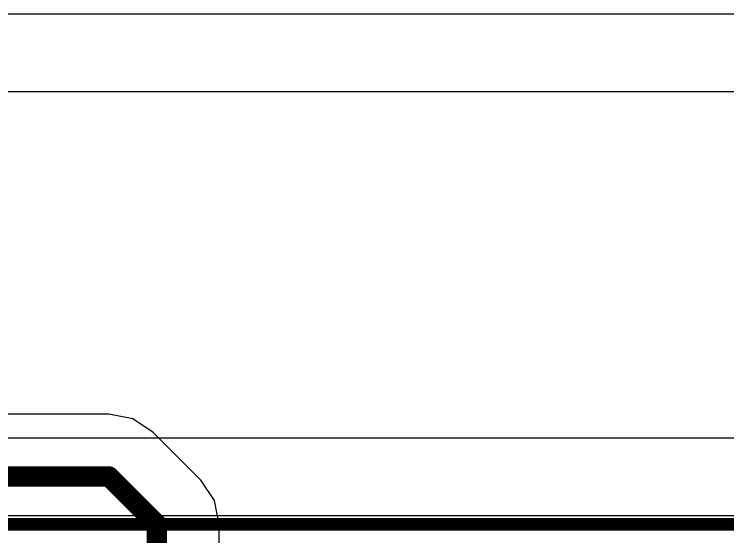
# Model space of a CAD drawing. Header units: inches. Extents: x -3 to 5437, y -3 to 5435.
# Drawn here: x 166.7 to 173.81, y 82.66 to 87.87 of the extents above; entities that cross this region are included whole.
import ezdxf

# ---------------------------------------------------------------- set-up
doc = ezdxf.new("R2010")
doc.units = ezdxf.units.IN
for name, color, linetype in [('Bottom Layer', 5, 'Continuous'), ('GND', 16, 'Continuous'), ('Top Overlay', 2, 'Continuous')]:
    doc.layers.add(name, color=color, linetype=linetype)

# ---------------------------------------------------------------- blocks, each defined once
blk = doc.blocks.new('HC_12_M______SMD_10')
at = {"layer": 'Top Overlay'}
blk.add_lwpolyline([(-14.1732, -6.2738, 0.127, 0.127, 0), (13.6268, -6.2738, 0.127, 0.127, 0)], format="xyseb", dxfattribs=at)

msp = doc.modelspace()

# ---------------------------------------------------------------- linework, layer by layer
at = {"layer": 'Bottom Layer'}
for p, q in [((193.6745, 87.8652), (153.3144, 87.8652)), ((153.3144, 87.0966), (198.2724, 87.0966)), ((192.278, 83.6422), (153.3144, 83.6422)), ((153.3144, 82.8736), (188.0343, 82.8736))]:
    msp.add_line(p, q, dxfattribs=at)
at = {"layer": 'GND'}
for p, q in [((167.6464, 83.8828), (122.3651, 83.8828)), ((167.8843, 83.8355), (167.6464, 83.8828)), ((168.0859, 83.7008), (167.8843, 83.8355)), ((168.5628, 83.2239), (168.0859, 83.7008)), ((168.6975, 83.0223), (168.5628, 83.2239)), ((168.7448, 82.7844), (168.6975, 83.0223)), ((168.7448, 75.0323), (168.7448, 82.7844))]:
    msp.add_line(p, q, dxfattribs=at)
for points in [[(112.0792, 83.2613, 0.2032, 0.2032, 0), (167.6464, 83.2613, 0.2032, 0.2032, 0)], [(167.6464, 83.2613, 0.2032, 0.2032, 0), (168.1233, 82.7844, 0.2032, 0.2032, 0)], [(168.1233, 75.0323, 0.2032, 0.2032, 0), (168.1233, 82.7844, 0.2032, 0.2032, 0)]]:
    msp.add_lwpolyline(points, format="xyseb", dxfattribs=at)
for points in [[(167.5956, 83.2613, 0.1016, 0.1016, 1), (167.6972, 83.2613, 0.1016, 0.1016, 1)], [(167.5956, 83.2613, 0.1016, 0.1016, 1), (167.6972, 83.2613, 0.1016, 0.1016, 1)], [(168.0725, 82.7844, 0.1016, 0.1016, 1), (168.1741, 82.7844, 0.1016, 0.1016, 1)], [(168.0725, 82.7844, 0.1016, 0.1016, 1), (168.1741, 82.7844, 0.1016, 0.1016, 1)]]:
    msp.add_lwpolyline(points, format="xyseb", close=True, dxfattribs=at)

# ---------------------------------------------------------------- block references
msp.add_blockref('HC_12_M______SMD_10', (171.704, 89.0582))

doc.saveas('drawing.dxf')
